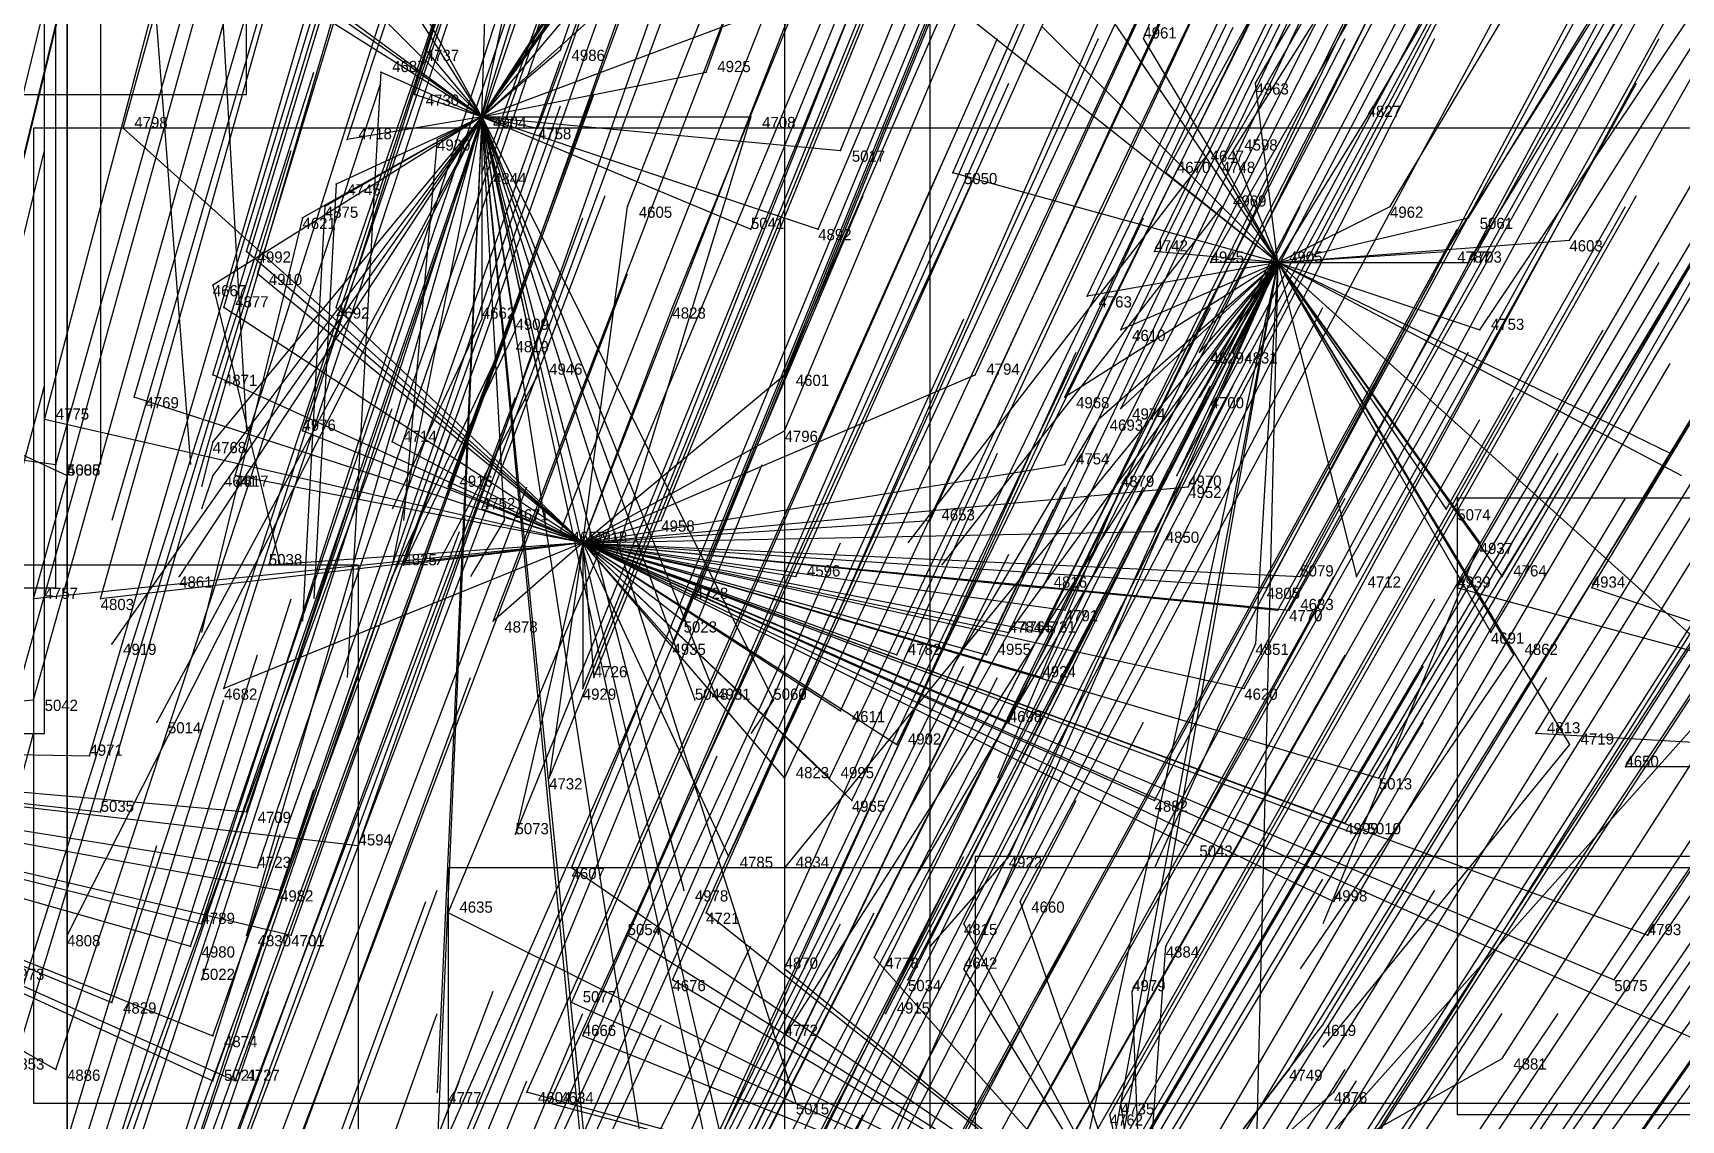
# Model space of a CAD drawing. Extents: x -0.5 to 0.59, y -0.5 to 0.59.
# Drawn here: x 0.109 to 0.256, y 0.3545 to 0.4515 of the extents above; entities that cross this region are included whole.
import ezdxf

# ---------------------------------------------------------------- set-up
doc = ezdxf.new("R2010")
doc.units = 0
for name, color, linetype in [('Clients', 3, 'CONTINUOUS'), ('Facilities', 3, 'CONTINUOUS'), ('Facilities_lines', 3, 'CONTINUOUS'), ('Min_max_boxes', 1, 'CONTINUOUS'), ('Normals', 1, 'CONTINUOUS'), ('Source_points', 5, 'CONTINUOUS'), ('Text', 3, 'CONTINUOUS')]:
    doc.layers.add(name, color=color, linetype=linetype)

msp = doc.modelspace()

# ---------------------------------------------------------------- linework, layer by layer
at = {"layer": 'Clients', "color": 5}
for p in [(0.144, 0.45, -1.18), (0.156, 0.45, -1.191), (0.208, 0.451, -1.242), (0.14, 0.448, -1.25), (0.169, 0.448, -1.197), (0.218, 0.447, -1.242), (0.143, 0.446, -1.171), (0.173, 0.444, -1.25), (0.228, 0.444, -1.248), (0.117, 0.443, -1.146), (0.154, 0.443, -1.171), (0.137, 0.442, -1.157), (0.145, 0.442, -1.25), (0.181, 0.441, -1.192), (0.214, 0.441, -1.25), (0.216, 0.441, -1.228), (0.215, 0.44, -1.223), (0.149, 0.439, -1.158), (0.191, 0.439, -1.196), (0.21, 0.439, -1.218), (0.136, 0.438, -1.25), (0.135, 0.436, -1.25), (0.162, 0.436, -1.163), (0.215, 0.436, -1.25), (0.23, 0.436, -1.231), (0.133, 0.435, -1.25), (0.173, 0.434, -1.169), (0.179, 0.434, -1.173), (0.237, 0.435, -1.238), (0.246, 0.433, -1.25), (0.128, 0.432, -1.126), (0.209, 0.432, -1.2), (0.214, 0.431, -1.204), (0.235, 0.432, -1.23), (0.237, 0.431, -1.23), (0.129, 0.43, -1.122), (0.125, 0.429, -1.25), (0.203, 0.428, -1.184), (0.126, 0.427, -1.114), (0.136, 0.427, -1.12), (0.166, 0.427, -1.145), (0.149, 0.426, -1.25), (0.152, 0.425, -1.25), (0.206, 0.425, -1.18), (0.238, 0.425, -1.219), (0.151, 0.424, -1.25), (0.213, 0.423, -1.183), (0.216, 0.423, -1.187), (0.125, 0.421, -1.097), (0.154, 0.421, -1.25), (0.176, 0.421, -1.14), (0.193, 0.421, -1.159), (0.118, 0.419, -1.088), (0.201, 0.419, -1.161), (0.213, 0.419, -1.175), (0.206, 0.418, -1.164), (0.11, 0.417, -1.08), (0.204, 0.417, -1.25), (0.125, 0.415, -1.25), (0.133, 0.416, -1.092), (0.141, 0.415, -1.097), (0.176, 0.416, -1.129), (0.255, 0.414, -1.216), (0.111, 0.413, -1.069), (0.112, 0.412, -1.25), (0.125, 0.412, -1.25), (0.127, 0.412, -1.077), (0.201, 0.413, -1.149), (0.211, 0.412, -1.158), (0.146, 0.411, -1.091), (0.206, 0.411, -1.25), (0.212, 0.411, -1.155), (0.149, 0.409, -1.089), (0.235, 0.409, -1.18), (0.151, 0.408, -1.25), (0.165, 0.408, -1.1), (0.189, 0.408, -1.125), (0.156, 0.407, -1.09), (0.209, 0.407, -1.143), (0.238, 0.406, -1.25), (0.122, 0.403, -1.25), (0.13, 0.404, -1.061), (0.142, 0.404, -1.07), (0.177, 0.403, -1.101), (0.222, 0.403, -1.151), (0.227, 0.403, -1.156), (0.24, 0.403, -1.173), (0.199, 0.402, -1.122), (0.219, 0.402, -1.144), (0.236, 0.402, -1.166), (0.248, 0.402, -1.181), (0.109, 0.401, -1.04), (0.115, 0.401, -1.042), (0.168, 0.401, -1.087), (0.201, 0.4, -1.118), (0.22, 0.4, -1.141), (0.221, 0.4, -1.143), (0.15, 0.399, -1.065), (0.167, 0.399, -1.08), (0.116, 0.397, -1.25), (0.166, 0.397, -1.075), (0.196, 0.398, -1.25), (0.196, 0.398, -1.109), (0.199, 0.398, -1.112), (0.218, 0.397, -1.25), (0.239, 0.398, -1.159), (0.186, 0.396, -1.094), (0.194, 0.396, -1.104), (0.241, 0.396, -1.25), (0.159, 0.394, -1.063), (0.199, 0.394, -1.103), (0.126, 0.393, -1.031), (0.158, 0.393, -1.058), (0.217, 0.393, -1.122), (0.109, 0.392, -1.017), (0.168, 0.392, -1.25), (0.17, 0.392, -1.25), (0.175, 0.392, -1.25), (0.12, 0.39, -1.25), (0.181, 0.391, -1.077), (0.196, 0.39, -1.091), (0.243, 0.389, -1.147), (0.114, 0.387, -1.009), (0.186, 0.388, -1.077), (0.246, 0.388, -1.25), (0.251, 0.386, -1.152), (0.155, 0.385, -1.036), (0.176, 0.385, -1.059), (0.18, 0.385, -1.063), (0.229, 0.385, -1.119), (0.182, 0.383, -1.059), (0.209, 0.383, -1.089), (0.115, 0.382, -0.997), (0.128, 0.382, -1.007), (0.226, 0.381, -1.106), (0.152, 0.38, -1.023), (0.227, 0.38, -1.107), (0.138, 0.379, -1.009), (0.171, 0.378, -1.036), (0.196, 0.378, -1.25), (0.212, 0.379, -1.085), (0.129, 0.377, -0.996), (0.157, 0.377, -1.02), (0.176, 0.377, -1.25), (0.131, 0.375, -0.992), (0.167, 0.375, -1.25), (0.197, 0.374, -1.057), (0.225, 0.374, -1.091), (0.124, 0.372, -0.981), (0.146, 0.373, -1.003), (0.169, 0.373, -1.022), (0.192, 0.372, -1.046), (0.112, 0.371, -1.25), (0.128, 0.371, -1.25), (0.132, 0.371, -0.983), (0.162, 0.371, -1.012), (0.253, 0.371, -1.123), (0.123, 0.37, -0.975), (0.184, 0.369, -1.03), (0.21, 0.37, -1.062), (0.176, 0.368, -1.02), (0.192, 0.368, -1.038), (0.124, 0.367, -1.25), (0.166, 0.367, -1.006), (0.187, 0.367, -1.25), (0.25, 0.367, -1.109), (0.116, 0.365, -0.957), (0.157, 0.365, -0.995), (0.207, 0.366, -1.051), (0.185, 0.364, -1.25), (0.125, 0.362, -0.957), (0.158, 0.362, -0.988), (0.176, 0.362, -1.25), (0.224, 0.363, -1.066), (0.111, 0.359, -0.939), (0.221, 0.359, -1.053), (0.24, 0.36, -1.082), (0.125, 0.358, -0.948), (0.127, 0.358, -0.951), (0.145, 0.357, -1.25), (0.153, 0.357, -0.971), (0.155, 0.356, -0.972), (0.177, 0.356, -1.25), (0.206, 0.356, -1.028), (0.225, 0.357, -1.054), (0.205, 0.355, -1.024)]:
    msp.add_point(p, dxfattribs=at)
at = {"layer": 'Facilities', "color": 3}
for p in [(0.149, 0.444, -1.25), (0.22, 0.431, -1.25), (0.158, 0.406, -1.09)]:
    msp.add_point(p, dxfattribs=at)
at = {"layer": 'Facilities_lines', "color": 3}
for p, q in [((0.149, 0.444, -1.25), (0.15, 0.476, -1.246)), ((0.149, 0.444, -1.25), (0.155, 0.472, -1.242)), ((0.149, 0.444, -1.25), (0.115, 0.469, -1.25)), ((0.149, 0.444, -1.25), (0.157, 0.47, -1.24)), ((0.149, 0.444, -1.25), (0.167, 0.469, -1.25)), ((0.149, 0.444, -1.25), (0.17, 0.469, -1.247)), ((0.149, 0.444, -1.25), (0.125, 0.468, -1.25)), ((0.149, 0.444, -1.25), (0.135, 0.466, -1.214)), ((0.149, 0.444, -1.25), (0.165, 0.466, -1.25)), ((0.149, 0.444, -1.25), (0.119, 0.465, -1.25)), ((0.149, 0.444, -1.25), (0.163, 0.465, -1.232)), ((0.149, 0.444, -1.25), (0.139, 0.462, -1.205)), ((0.149, 0.444, -1.25), (0.16, 0.461, -1.25)), ((0.149, 0.444, -1.25), (0.189, 0.459, -1.242)), ((0.149, 0.444, -1.25), (0.13, 0.456, -1.25)), ((0.149, 0.444, -1.25), (0.156, 0.454, -1.2)), ((0.149, 0.444, -1.25), (0.159, 0.453, -1.2)), ((0.149, 0.444, -1.25), (0.155, 0.453, -1.196)), ((0.22, 0.431, -1.25), (0.191, 0.454, -1.231)), ((0.22, 0.431, -1.25), (0.205, 0.453, -1.243)), ((0.22, 0.431, -1.25), (0.199, 0.452, -1.236)), ((0.149, 0.444, -1.25), (0.144, 0.45, -1.18)), ((0.149, 0.444, -1.25), (0.156, 0.45, -1.191)), ((0.22, 0.431, -1.25), (0.208, 0.451, -1.242)), ((0.149, 0.444, -1.25), (0.14, 0.448, -1.25)), ((0.149, 0.444, -1.25), (0.169, 0.448, -1.197)), ((0.22, 0.431, -1.25), (0.218, 0.447, -1.242)), ((0.149, 0.444, -1.25), (0.143, 0.446, -1.171)), ((0.149, 0.444, -1.25), (0.112, 0.371, -1.25)), ((0.149, 0.444, -1.25), (0.116, 0.397, -1.25)), ((0.149, 0.444, -1.25), (0.117, 0.351, -1.25)), ((0.149, 0.444, -1.25), (0.12, 0.39, -1.25)), ((0.149, 0.444, -1.25), (0.122, 0.403, -1.25)), ((0.149, 0.444, -1.25), (0.124, 0.367, -1.25)), ((0.149, 0.444, -1.25), (0.125, 0.412, -1.25)), ((0.149, 0.444, -1.25), (0.125, 0.429, -1.25)), ((0.149, 0.444, -1.25), (0.125, 0.415, -1.25)), ((0.149, 0.444, -1.25), (0.128, 0.371, -1.25)), ((0.149, 0.444, -1.25), (0.133, 0.435, -1.25)), ((0.149, 0.444, -1.25), (0.135, 0.436, -1.25)), ((0.149, 0.444, -1.25), (0.136, 0.438, -1.25)), ((0.149, 0.444, -1.25), (0.137, 0.442, -1.157)), ((0.149, 0.444, -1.25), (0.145, 0.357, -1.25)), ((0.149, 0.444, -1.25), (0.145, 0.352, -1.25)), ((0.149, 0.444, -1.25), (0.145, 0.442, -1.25)), ((0.149, 0.444, -1.25), (0.149, 0.426, -1.25)), ((0.149, 0.444, -1.25), (0.151, 0.408, -1.25)), ((0.149, 0.444, -1.25), (0.159, 0.344, -1.25)), ((0.149, 0.444, -1.25), (0.171, 0.35, -1.25)), ((0.149, 0.444, -1.25), (0.154, 0.443, -1.171)), ((0.149, 0.444, -1.25), (0.173, 0.444, -1.25)), ((0.149, 0.444, -1.25), (0.149, 0.439, -1.158)), ((0.149, 0.444, -1.25), (0.179, 0.434, -1.173)), ((0.149, 0.444, -1.25), (0.151, 0.424, -1.25)), ((0.149, 0.444, -1.25), (0.152, 0.425, -1.25)), ((0.149, 0.444, -1.25), (0.165, 0.341, -1.25)), ((0.149, 0.444, -1.25), (0.17, 0.392, -1.25)), ((0.149, 0.444, -1.25), (0.154, 0.421, -1.25)), ((0.149, 0.444, -1.25), (0.159, 0.34, -1.25)), ((0.149, 0.444, -1.25), (0.167, 0.375, -1.25)), ((0.149, 0.444, -1.25), (0.177, 0.356, -1.25)), ((0.149, 0.444, -1.25), (0.181, 0.441, -1.192)), ((0.149, 0.444, -1.25), (0.173, 0.434, -1.169)), ((0.149, 0.444, -1.25), (0.173, 0.334, -1.25)), ((0.149, 0.444, -1.25), (0.168, 0.392, -1.25)), ((0.149, 0.444, -1.25), (0.175, 0.392, -1.25)), ((0.22, 0.431, -1.25), (0.228, 0.444, -1.248)), ((0.158, 0.406, -1.09), (0.117, 0.443, -1.146)), ((0.22, 0.431, -1.25), (0.214, 0.441, -1.25)), ((0.22, 0.431, -1.25), (0.216, 0.441, -1.228)), ((0.22, 0.431, -1.25), (0.215, 0.44, -1.223)), ((0.22, 0.431, -1.25), (0.191, 0.439, -1.196)), ((0.22, 0.431, -1.25), (0.21, 0.439, -1.218)), ((0.158, 0.406, -1.09), (0.162, 0.436, -1.163)), ((0.22, 0.431, -1.25), (0.215, 0.436, -1.25)), ((0.22, 0.431, -1.25), (0.23, 0.436, -1.231)), ((0.22, 0.431, -1.25), (0.237, 0.435, -1.238)), ((0.22, 0.431, -1.25), (0.246, 0.433, -1.25)), ((0.069, 0.432, -1.25), (0.112, 0.412, -1.25)), ((0.158, 0.406, -1.09), (0.128, 0.432, -1.126)), ((0.22, 0.431, -1.25), (0.176, 0.362, -1.25)), ((0.22, 0.431, -1.25), (0.176, 0.377, -1.25)), ((0.22, 0.431, -1.25), (0.184, 0.349, -1.25)), ((0.22, 0.431, -1.25), (0.185, 0.364, -1.25)), ((0.22, 0.431, -1.25), (0.187, 0.367, -1.25)), ((0.22, 0.431, -1.25), (0.195, 0.316, -1.25)), ((0.22, 0.431, -1.25), (0.196, 0.398, -1.25)), ((0.22, 0.431, -1.25), (0.196, 0.378, -1.25)), ((0.22, 0.431, -1.25), (0.2, 0.324, -1.25)), ((0.22, 0.431, -1.25), (0.201, 0.419, -1.161)), ((0.22, 0.431, -1.25), (0.203, 0.428, -1.184)), ((0.22, 0.431, -1.25), (0.204, 0.417, -1.25)), ((0.22, 0.431, -1.25), (0.206, 0.425, -1.18)), ((0.22, 0.431, -1.25), (0.206, 0.352, -1.25)), ((0.22, 0.431, -1.25), (0.206, 0.411, -1.25)), ((0.22, 0.431, -1.25), (0.206, 0.418, -1.164)), ((0.22, 0.431, -1.25), (0.209, 0.432, -1.2)), ((0.22, 0.431, -1.25), (0.211, 0.412, -1.158)), ((0.22, 0.431, -1.25), (0.213, 0.423, -1.183)), ((0.22, 0.431, -1.25), (0.213, 0.419, -1.175)), ((0.22, 0.431, -1.25), (0.214, 0.431, -1.204)), ((0.22, 0.431, -1.25), (0.216, 0.423, -1.187)), ((0.22, 0.431, -1.25), (0.217, 0.308, -1.25)), ((0.22, 0.431, -1.25), (0.218, 0.397, -1.25)), ((0.22, 0.431, -1.25), (0.235, 0.432, -1.23)), ((0.22, 0.431, -1.25), (0.237, 0.431, -1.23)), ((0.22, 0.431, -1.25), (0.239, 0.398, -1.159)), ((0.22, 0.431, -1.25), (0.227, 0.403, -1.156)), ((0.22, 0.431, -1.25), (0.246, 0.388, -1.25)), ((0.22, 0.431, -1.25), (0.255, 0.414, -1.216)), ((0.22, 0.431, -1.25), (0.238, 0.425, -1.219)), ((0.22, 0.431, -1.25), (0.24, 0.403, -1.173)), ((0.22, 0.431, -1.25), (0.241, 0.396, -1.25)), ((0.22, 0.431, -1.25), (0.261, 0.394, -1.25)), ((0.22, 0.431, -1.25), (0.256, 0.412, -1.25)), ((0.22, 0.431, -1.25), (0.238, 0.406, -1.25)), ((0.22, 0.431, -1.25), (0.235, 0.409, -1.18)), ((0.158, 0.406, -1.09), (0.129, 0.43, -1.122)), ((0.001, 0.428, -1.071), (0.111, 0.413, -1.069)), ((0.158, 0.406, -1.09), (0.126, 0.427, -1.114)), ((0.158, 0.406, -1.09), (0.136, 0.427, -1.12)), ((0.158, 0.406, -1.09), (0.166, 0.427, -1.145)), ((0.158, 0.406, -1.09), (0.125, 0.421, -1.097)), ((0.158, 0.406, -1.09), (0.176, 0.421, -1.14)), ((0.158, 0.406, -1.09), (0.193, 0.421, -1.159)), ((0.158, 0.406, -1.09), (0.118, 0.419, -1.088)), ((0.158, 0.406, -1.09), (0.11, 0.417, -1.08)), ((0.158, 0.406, -1.09), (0.133, 0.416, -1.092)), ((0.158, 0.406, -1.09), (0.141, 0.415, -1.097)), ((0.158, 0.406, -1.09), (0.176, 0.416, -1.129)), ((0.158, 0.406, -1.09), (0.127, 0.412, -1.077)), ((0.158, 0.406, -1.09), (0.201, 0.413, -1.149)), ((0.158, 0.406, -1.09), (0.146, 0.411, -1.091)), ((0.158, 0.406, -1.09), (0.212, 0.411, -1.155)), ((0.158, 0.406, -1.09), (0.149, 0.409, -1.089)), ((0.158, 0.406, -1.09), (0.189, 0.408, -1.125)), ((0.158, 0.406, -1.09), (0.165, 0.408, -1.1)), ((0.158, 0.406, -1.09), (0.109, 0.401, -1.04)), ((0.158, 0.406, -1.09), (0.115, 0.401, -1.042)), ((0.158, 0.406, -1.09), (0.126, 0.393, -1.031)), ((0.158, 0.406, -1.09), (0.13, 0.404, -1.061)), ((0.158, 0.406, -1.09), (0.142, 0.404, -1.07)), ((0.158, 0.406, -1.09), (0.15, 0.399, -1.065)), ((0.158, 0.406, -1.09), (0.152, 0.38, -1.023)), ((0.158, 0.406, -1.09), (0.155, 0.385, -1.036)), ((0.158, 0.406, -1.09), (0.156, 0.407, -1.09)), ((0.158, 0.406, -1.09), (0.209, 0.407, -1.143)), ((0.158, 0.406, -1.09), (0.177, 0.403, -1.101)), ((0.158, 0.406, -1.09), (0.181, 0.391, -1.077)), ((0.158, 0.406, -1.09), (0.217, 0.393, -1.122)), ((0.158, 0.406, -1.09), (0.196, 0.39, -1.091)), ((0.158, 0.406, -1.09), (0.159, 0.394, -1.063)), ((0.158, 0.406, -1.09), (0.168, 0.401, -1.087)), ((0.158, 0.406, -1.09), (0.199, 0.398, -1.112)), ((0.158, 0.406, -1.09), (0.186, 0.396, -1.094)), ((0.158, 0.406, -1.09), (0.196, 0.398, -1.109)), ((0.158, 0.406, -1.09), (0.171, 0.378, -1.036)), ((0.158, 0.406, -1.09), (0.201, 0.4, -1.118)), ((0.158, 0.406, -1.09), (0.176, 0.385, -1.059)), ((0.158, 0.406, -1.09), (0.209, 0.383, -1.089)), ((0.158, 0.406, -1.09), (0.199, 0.402, -1.122)), ((0.158, 0.406, -1.09), (0.221, 0.4, -1.143)), ((0.158, 0.406, -1.09), (0.22, 0.4, -1.141)), ((0.158, 0.406, -1.09), (0.219, 0.402, -1.144)), ((0.158, 0.406, -1.09), (0.27, 0.356, -1.117)), ((0.158, 0.406, -1.09), (0.253, 0.371, -1.123)), ((0.158, 0.406, -1.09), (0.186, 0.388, -1.077)), ((0.158, 0.406, -1.09), (0.199, 0.394, -1.103)), ((0.158, 0.406, -1.09), (0.158, 0.393, -1.058)), ((0.158, 0.406, -1.09), (0.166, 0.397, -1.075)), ((0.158, 0.406, -1.09), (0.194, 0.396, -1.104)), ((0.158, 0.406, -1.09), (0.182, 0.383, -1.059)), ((0.158, 0.406, -1.09), (0.18, 0.385, -1.063)), ((0.158, 0.406, -1.09), (0.225, 0.374, -1.091)), ((0.158, 0.406, -1.09), (0.226, 0.381, -1.106)), ((0.158, 0.406, -1.09), (0.227, 0.38, -1.107)), ((0.158, 0.406, -1.09), (0.229, 0.385, -1.119)), ((0.158, 0.406, -1.09), (0.167, 0.399, -1.08)), ((0.158, 0.406, -1.09), (0.212, 0.379, -1.085)), ((0.158, 0.406, -1.09), (0.25, 0.367, -1.109)), ((0.158, 0.406, -1.09), (0.222, 0.403, -1.151)), ((0.295, 0.386, -1.216), (0.236, 0.402, -1.166)), ((0.295, 0.386, -1.216), (0.248, 0.402, -1.181)), ((0.06, 0.388, -0.981), (0.109, 0.392, -1.017)), ((0.295, 0.386, -1.216), (0.243, 0.389, -1.147)), ((0.06, 0.388, -0.981), (0.138, 0.379, -1.009)), ((0.06, 0.388, -0.981), (0.128, 0.382, -1.007)), ((0.06, 0.388, -0.981), (0.132, 0.371, -0.983)), ((0.06, 0.388, -0.981), (0.129, 0.377, -0.996)), ((0.06, 0.388, -0.981), (0.127, 0.358, -0.951)), ((0.06, 0.388, -0.981), (0.124, 0.372, -0.981)), ((0.06, 0.388, -0.981), (0.116, 0.365, -0.957)), ((0.06, 0.388, -0.981), (0.125, 0.362, -0.957)), ((0.06, 0.388, -0.981), (0.111, 0.359, -0.939)), ((0.06, 0.388, -0.981), (0.114, 0.387, -1.009)), ((0.06, 0.388, -0.981), (0.123, 0.37, -0.975)), ((0.06, 0.388, -0.981), (0.131, 0.375, -0.992)), ((0.06, 0.388, -0.981), (0.125, 0.358, -0.948)), ((0.06, 0.388, -0.981), (0.115, 0.382, -0.997)), ((0.295, 0.386, -1.216), (0.251, 0.386, -1.152)), ((0.208, 0.342, -1.001), (0.157, 0.377, -1.02)), ((0.208, 0.342, -1.001), (0.197, 0.374, -1.057)), ((0.208, 0.342, -1.001), (0.146, 0.373, -1.003)), ((0.208, 0.342, -1.001), (0.169, 0.373, -1.022)), ((0.208, 0.342, -1.001), (0.192, 0.372, -1.046)), ((0.208, 0.342, -1.001), (0.162, 0.371, -1.012)), ((0.208, 0.342, -1.001), (0.184, 0.369, -1.03)), ((0.208, 0.342, -1.001), (0.21, 0.37, -1.062)), ((0.208, 0.342, -1.001), (0.176, 0.368, -1.02)), ((0.208, 0.342, -1.001), (0.192, 0.368, -1.038)), ((0.208, 0.342, -1.001), (0.166, 0.367, -1.006)), ((0.208, 0.342, -1.001), (0.157, 0.365, -0.995)), ((0.208, 0.342, -1.001), (0.207, 0.366, -1.051)), ((0.208, 0.342, -1.001), (0.158, 0.362, -0.988)), ((0.208, 0.342, -1.001), (0.224, 0.363, -1.066)), ((0.208, 0.342, -1.001), (0.24, 0.36, -1.082)), ((0.208, 0.342, -1.001), (0.221, 0.359, -1.053)), ((0.208, 0.342, -1.001), (0.153, 0.357, -0.971)), ((0.208, 0.342, -1.001), (0.155, 0.356, -0.972)), ((0.208, 0.342, -1.001), (0.206, 0.356, -1.028)), ((0.208, 0.342, -1.001), (0.225, 0.357, -1.054)), ((0.208, 0.342, -1.001), (0.205, 0.355, -1.024))]:
    msp.add_line(p, q, dxfattribs=at)
at = {"layer": 'Min_max_boxes', "color": 1}
for p, q in [((0.11, 0.389, -1.25), (0.11, 0.498, -1.25)), ((0.11, 0.389, -1.154), (0.11, 0.498, -1.154)), ((0.128, 0.446, -1.241), (0.128, 0.489, -1.241)), ((0.128, 0.446, -1.139), (0.128, 0.489, -1.139)), ((0.112, 0.476, -1.25), (0.112, 0.334, -1.25)), ((0.112, 0.476, -1.157), (0.112, 0.334, -1.157)), ((0.189, 0.334, -1.25), (0.189, 0.476, -1.25)), ((0.189, 0.334, -1.157), (0.189, 0.476, -1.157)), ((0.112, 0.347, -1.25), (0.112, 0.455, -1.25)), ((0.112, 0.347, -1.25), (0.112, 0.455, -1.25)), ((0.111, 0.402, -1.134), (0.111, 0.454, -1.134)), ((0.111, 0.402, -1.011), (0.111, 0.454, -1.011)), ((0.176, 0.454, -1.25), (0.176, 0.308, -1.25)), ((0.176, 0.454, -1.156), (0.176, 0.308, -1.156)), ((0.014, 0.446, -1.241), (0.128, 0.446, -1.241)), ((0.014, 0.446, -1.139), (0.128, 0.446, -1.139)), ((0.128, 0.446, -1.241), (0.128, 0.446, -1.139)), ((0.27, 0.443, -1.163), (0.109, 0.443, -1.163)), ((0.109, 0.443, -1.163), (0.109, 0.356, -1.163)), ((0.27, 0.443, -1.023), (0.109, 0.443, -1.023)), ((0.109, 0.443, -1.023), (0.109, 0.356, -1.023)), ((0.109, 0.443, -1.163), (0.109, 0.443, -1.023)), ((0.321, 0.41, -1.25), (0.236, 0.41, -1.25)), ((0.236, 0.41, -1.25), (0.236, 0.355, -1.25)), ((0.321, 0.41, -1.12), (0.236, 0.41, -1.12)), ((0.236, 0.41, -1.12), (0.236, 0.355, -1.12)), ((0.236, 0.41, -1.25), (0.236, 0.41, -1.12)), ((0.138, 0.404, -1.017), (-0.063, 0.404, -1.017)), ((0.138, 0.404, -0.896), (-0.063, 0.404, -0.896)), ((0.138, 0.349, -1.017), (0.138, 0.404, -1.017)), ((0.138, 0.349, -0.896), (0.138, 0.404, -0.896)), ((0.138, 0.404, -1.017), (0.138, 0.404, -0.896)), ((-0.086, 0.402, -1.134), (0.111, 0.402, -1.134)), ((-0.086, 0.402, -1.011), (0.111, 0.402, -1.011)), ((0.111, 0.402, -1.134), (0.111, 0.402, -1.011)), ((-0.03, 0.389, -1.25), (0.11, 0.389, -1.25)), ((-0.03, 0.389, -1.154), (0.11, 0.389, -1.154)), ((0.11, 0.389, -1.25), (0.11, 0.389, -1.154)), ((0.334, 0.378, -1.25), (0.193, 0.378, -1.25)), ((0.193, 0.378, -1.25), (0.193, 0.28, -1.25)), ((0.334, 0.378, -1.233), (0.193, 0.378, -1.233)), ((0.193, 0.378, -1.233), (0.193, 0.28, -1.233)), ((0.193, 0.378, -1.25), (0.193, 0.378, -1.233)), ((0.276, 0.377, -1.091), (0.146, 0.377, -1.091)), ((0.146, 0.377, -1.091), (0.146, 0.297, -1.091)), ((0.276, 0.377, -0.928), (0.146, 0.377, -0.928)), ((0.146, 0.377, -0.928), (0.146, 0.297, -0.928)), ((0.146, 0.377, -1.091), (0.146, 0.377, -0.928)), ((0.109, 0.356, -1.163), (0.27, 0.356, -1.163)), ((0.109, 0.356, -1.023), (0.27, 0.356, -1.023)), ((0.109, 0.356, -1.163), (0.109, 0.356, -1.023)), ((0.236, 0.355, -1.25), (0.321, 0.355, -1.25)), ((0.236, 0.355, -1.12), (0.321, 0.355, -1.12)), ((0.236, 0.355, -1.25), (0.236, 0.355, -1.12))]:
    msp.add_line(p, q, dxfattribs=at)
at = {"layer": 'Normals', "color": 1}
for p, q in [((0.144, 0.45, -1.18), (0.173, 0.541, -1.154)), ((0.208, 0.451, -1.242), (0.247, 0.542, -1.255)), ((0.156, 0.45, -1.191), (0.188, 0.54, -1.162)), ((0.169, 0.448, -1.197), (0.201, 0.538, -1.167)), ((0.143, 0.446, -1.171), (0.173, 0.534, -1.133)), ((0.117, 0.443, -1.146), (0.142, 0.533, -1.109)), ((0.218, 0.447, -1.242), (0.268, 0.533, -1.244)), ((0.137, 0.442, -1.157), (0.166, 0.53, -1.12)), ((0.154, 0.443, -1.171), (0.186, 0.53, -1.134)), ((0.228, 0.444, -1.248), (0.278, 0.53, -1.25)), ((0.181, 0.441, -1.192), (0.216, 0.527, -1.156)), ((0.149, 0.439, -1.158), (0.181, 0.526, -1.121)), ((0.191, 0.439, -1.196), (0.229, 0.526, -1.166)), ((0.21, 0.439, -1.218), (0.257, 0.525, -1.196)), ((0.215, 0.44, -1.223), (0.264, 0.525, -1.206)), ((0.216, 0.441, -1.228), (0.269, 0.525, -1.215)), ((0.162, 0.436, -1.163), (0.196, 0.523, -1.126)), ((0.128, 0.432, -1.126), (0.155, 0.521, -1.089)), ((0.23, 0.436, -1.231), (0.281, 0.521, -1.225)), ((0.129, 0.43, -1.122), (0.156, 0.519, -1.086)), ((0.173, 0.434, -1.169), (0.208, 0.52, -1.131)), ((0.179, 0.434, -1.173), (0.215, 0.519, -1.136)), ((0.237, 0.435, -1.238), (0.289, 0.52, -1.234)), ((0.209, 0.432, -1.2), (0.251, 0.518, -1.17)), ((0.126, 0.427, -1.114), (0.153, 0.516, -1.077)), ((0.235, 0.432, -1.23), (0.288, 0.516, -1.22)), ((0.237, 0.431, -1.23), (0.289, 0.516, -1.22)), ((0.246, 0.433, -1.25), (0.299, 0.517, -1.256)), ((0.136, 0.427, -1.12), (0.166, 0.515, -1.083)), ((0.214, 0.431, -1.204), (0.262, 0.515, -1.178)), ((0.166, 0.427, -1.145), (0.201, 0.513, -1.108)), ((0.203, 0.428, -1.184), (0.243, 0.512, -1.147)), ((0.125, 0.421, -1.097), (0.152, 0.51, -1.061)), ((0.11, 0.417, -1.08), (0.134, 0.508, -1.043)), ((0.118, 0.419, -1.088), (0.144, 0.508, -1.051)), ((0.206, 0.425, -1.18), (0.247, 0.508, -1.143)), ((0.176, 0.421, -1.14), (0.213, 0.506, -1.103)), ((0.193, 0.421, -1.159), (0.232, 0.506, -1.123)), ((0.238, 0.425, -1.219), (0.293, 0.507, -1.204)), ((0.213, 0.423, -1.183), (0.256, 0.505, -1.146)), ((0.216, 0.423, -1.187), (0.259, 0.505, -1.15)), ((0.133, 0.416, -1.092), (0.163, 0.504, -1.055)), ((0.141, 0.415, -1.097), (0.172, 0.503, -1.06)), ((0.111, 0.413, -1.069), (0.136, 0.502, -1.031)), ((0.176, 0.416, -1.129), (0.212, 0.502, -1.092)), ((0.201, 0.419, -1.161), (0.242, 0.502, -1.125)), ((0.127, 0.412, -1.077), (0.155, 0.5, -1.039)), ((0.206, 0.418, -1.164), (0.248, 0.501, -1.128)), ((0.213, 0.419, -1.175), (0.256, 0.501, -1.138)), ((0.1, 0.407, -1.048), (0.122, 0.497, -1.011)), ((0.146, 0.411, -1.091), (0.178, 0.498, -1.054)), ((0.201, 0.413, -1.149), (0.242, 0.497, -1.112)), ((0.255, 0.414, -1.216), (0.307, 0.498, -1.201)), ((0.149, 0.409, -1.089), (0.181, 0.496, -1.052)), ((0.165, 0.408, -1.1), (0.2, 0.494, -1.063)), ((0.211, 0.412, -1.158), (0.255, 0.494, -1.121)), ((0.156, 0.407, -1.09), (0.19, 0.493, -1.053)), ((0.158, 0.406, -1.09), (0.192, 0.493, -1.053)), ((0.189, 0.408, -1.125), (0.228, 0.493, -1.088)), ((0.212, 0.411, -1.155), (0.255, 0.493, -1.119)), ((0.109, 0.401, -1.04), (0.134, 0.491, -1.002)), ((0.13, 0.404, -1.061), (0.159, 0.492, -1.024)), ((0.142, 0.404, -1.07), (0.173, 0.491, -1.033)), ((0.115, 0.401, -1.042), (0.14, 0.49, -1.005)), ((0.235, 0.409, -1.18), (0.281, 0.49, -1.143)), ((0.209, 0.407, -1.143), (0.253, 0.489, -1.107)), ((0.168, 0.401, -1.087), (0.203, 0.487, -1.05)), ((0.177, 0.403, -1.101), (0.215, 0.488, -1.064)), ((0.097, 0.395, -1.017), (0.119, 0.485, -0.979)), ((0.15, 0.399, -1.065), (0.183, 0.485, -1.028)), ((0.167, 0.399, -1.08), (0.202, 0.485, -1.043)), ((0.199, 0.402, -1.122), (0.241, 0.485, -1.085)), ((0.222, 0.403, -1.151), (0.266, 0.485, -1.114)), ((0.227, 0.403, -1.156), (0.272, 0.484, -1.119)), ((0.166, 0.397, -1.075), (0.201, 0.483, -1.038)), ((0.219, 0.402, -1.144), (0.263, 0.483, -1.107)), ((0.236, 0.402, -1.166), (0.283, 0.483, -1.129)), ((0.24, 0.403, -1.173), (0.288, 0.483, -1.136)), ((0.109, 0.392, -1.017), (0.134, 0.481, -0.979)), ((0.126, 0.393, -1.031), (0.154, 0.481, -0.994)), ((0.196, 0.398, -1.109), (0.236, 0.482, -1.072)), ((0.199, 0.398, -1.112), (0.24, 0.481, -1.075)), ((0.201, 0.4, -1.118), (0.243, 0.482, -1.081)), ((0.22, 0.4, -1.141), (0.265, 0.481, -1.104)), ((0.221, 0.4, -1.143), (0.267, 0.481, -1.106)), ((0.248, 0.402, -1.181), (0.296, 0.482, -1.144)), ((0.159, 0.394, -1.063), (0.194, 0.48, -1.026)), ((0.186, 0.396, -1.094), (0.225, 0.48, -1.057)), ((0.194, 0.396, -1.104), (0.234, 0.48, -1.066)), ((0.158, 0.393, -1.058), (0.192, 0.479, -1.02)), ((0.199, 0.394, -1.103), (0.24, 0.477, -1.065)), ((0.239, 0.398, -1.159), (0.286, 0.477, -1.122)), ((0.114, 0.387, -1.009), (0.14, 0.476, -0.972)), ((0.181, 0.391, -1.077), (0.22, 0.475, -1.039)), ((0.217, 0.393, -1.122), (0.262, 0.474, -1.084)), ((0.186, 0.388, -1.077), (0.227, 0.472, -1.04)), ((0.196, 0.39, -1.091), (0.236, 0.473, -1.054)), ((0.115, 0.382, -0.997), (0.141, 0.471, -0.96)), ((0.155, 0.385, -1.036), (0.19, 0.471, -0.999)), ((0.115, 0.469, -1.25), (0.115, 0.413, -1.167)), ((0.128, 0.382, -1.007), (0.158, 0.47, -0.97)), ((0.176, 0.385, -1.059), (0.215, 0.469, -1.022)), ((0.18, 0.385, -1.063), (0.22, 0.469, -1.026)), ((0.125, 0.468, -1.25), (0.128, 0.416, -1.165)), ((0.243, 0.389, -1.147), (0.292, 0.468, -1.11)), ((0.138, 0.379, -1.009), (0.169, 0.467, -0.972)), ((0.152, 0.38, -1.023), (0.187, 0.466, -0.986)), ((0.182, 0.383, -1.059), (0.222, 0.466, -1.022)), ((0.119, 0.465, -1.25), (0.123, 0.413, -1.165)), ((0.129, 0.377, -0.996), (0.159, 0.465, -0.959)), ((0.251, 0.386, -1.152), (0.301, 0.465, -1.115)), ((0.209, 0.383, -1.089), (0.252, 0.464, -1.052)), ((0.229, 0.385, -1.119), (0.277, 0.464, -1.082)), ((0.09, 0.372, -0.957), (0.112, 0.462, -0.919)), ((0.131, 0.375, -0.992), (0.161, 0.462, -0.955)), ((0.157, 0.377, -1.02), (0.192, 0.462, -0.983)), ((0.171, 0.378, -1.036), (0.21, 0.462, -0.999)), ((0.124, 0.372, -0.981), (0.153, 0.461, -0.944)), ((0.146, 0.373, -1.003), (0.182, 0.459, -0.966)), ((0.212, 0.379, -1.085), (0.256, 0.46, -1.048)), ((0.226, 0.381, -1.106), (0.273, 0.46, -1.069)), ((0.227, 0.38, -1.107), (0.274, 0.46, -1.07)), ((0.123, 0.37, -0.975), (0.153, 0.458, -0.937)), ((0.132, 0.371, -0.983), (0.163, 0.458, -0.946)), ((0.13, 0.456, -1.25), (0.116, 0.408, -1.163)), ((0.162, 0.371, -1.012), (0.199, 0.456, -0.975)), ((0.169, 0.373, -1.022), (0.206, 0.457, -0.985)), ((0.197, 0.374, -1.057), (0.241, 0.456, -1.02)), ((0.116, 0.365, -0.957), (0.145, 0.453, -0.919)), ((0.192, 0.372, -1.046), (0.235, 0.454, -1.009)), ((0.225, 0.374, -1.091), (0.271, 0.454, -1.054)), ((0.176, 0.368, -1.02), (0.216, 0.452, -0.983)), ((0.157, 0.365, -0.995), (0.195, 0.451, -0.958)), ((0.166, 0.367, -1.006), (0.204, 0.451, -0.969)), ((0.184, 0.369, -1.03), (0.226, 0.451, -0.993)), ((0.192, 0.368, -1.038), (0.234, 0.451, -1.001)), ((0.21, 0.37, -1.062), (0.254, 0.451, -1.025)), ((0.125, 0.362, -0.957), (0.156, 0.449, -0.92)), ((0.106, 0.36, -0.939), (0.134, 0.448, -0.901)), ((0.111, 0.359, -0.939), (0.14, 0.447, -0.901)), ((0.14, 0.448, -1.25), (0.137, 0.394, -1.166)), ((0.158, 0.362, -0.988), (0.196, 0.447, -0.951)), ((0.207, 0.366, -1.051), (0.252, 0.447, -1.014)), ((0.253, 0.371, -1.123), (0.304, 0.448, -1.085)), ((0.127, 0.358, -0.951), (0.159, 0.446, -0.913)), ((0.125, 0.358, -0.948), (0.156, 0.445, -0.911)), ((0.149, 0.444, -1.25), (0.141, 0.404, -1.158)), ((0.173, 0.444, -1.25), (0.161, 0.405, -1.159)), ((0.25, 0.367, -1.109), (0.302, 0.444, -1.073)), ((0.088, 0.351, -0.904), (0.11, 0.441, -0.867)), ((0.105, 0.352, -0.919), (0.132, 0.441, -0.882)), ((0.145, 0.442, -1.25), (0.142, 0.408, -1.156)), ((0.153, 0.357, -0.971), (0.191, 0.442, -0.934)), ((0.155, 0.356, -0.972), (0.194, 0.441, -0.934)), ((0.214, 0.441, -1.25), (0.187, 0.406, -1.16)), ((0.224, 0.363, -1.066), (0.272, 0.442, -1.028)), ((0.127, 0.35, -0.932), (0.16, 0.437, -0.894)), ((0.136, 0.438, -1.25), (0.134, 0.401, -1.157)), ((0.147, 0.352, -0.953), (0.183, 0.437, -0.916)), ((0.206, 0.356, -1.028), (0.252, 0.437, -0.991)), ((0.221, 0.359, -1.053), (0.27, 0.438, -1.016)), ((0.24, 0.36, -1.082), (0.29, 0.438, -1.045)), ((0.135, 0.436, -1.25), (0.133, 0.399, -1.157)), ((0.181, 0.353, -0.991), (0.222, 0.436, -0.954)), ((0.215, 0.436, -1.25), (0.19, 0.404, -1.159)), ((0.205, 0.355, -1.024), (0.251, 0.436, -0.987)), ((0.225, 0.357, -1.054), (0.274, 0.436, -1.017)), ((0.133, 0.435, -1.25), (0.124, 0.398, -1.157)), ((0.126, 0.348, -0.926), (0.158, 0.435, -0.888)), ((0.169, 0.351, -0.973), (0.208, 0.435, -0.936)), ((0.191, 0.352, -1.002), (0.236, 0.434, -0.965)), ((0.22, 0.431, -1.25), (0.187, 0.375, -1.175)), ((0.207, 0.351, -1.019), (0.254, 0.431, -0.982)), ((0.225, 0.353, -1.047), (0.274, 0.432, -1.01)), ((0.129, 0.343, -0.916), (0.162, 0.43, -0.879)), ((0.189, 0.348, -0.991), (0.234, 0.43, -0.954)), ((0.125, 0.429, -1.25), (0.131, 0.404, -1.153)), ((0.247, 0.352, -1.075), (0.299, 0.429, -1.038)), ((0.12, 0.34, -0.902), (0.152, 0.427, -0.865)), ((0.173, 0.344, -0.962), (0.214, 0.427, -0.925)), ((0.181, 0.345, -0.973), (0.224, 0.427, -0.936)), ((0.149, 0.426, -1.25), (0.141, 0.409, -1.152)), ((0.152, 0.425, -1.25), (0.142, 0.404, -1.153)), ((0.154, 0.342, -0.936), (0.192, 0.426, -0.899)), ((0.203, 0.345, -1), (0.249, 0.425, -0.963)), ((0.151, 0.424, -1.25), (0.141, 0.403, -1.153)), ((0.164, 0.339, -0.94), (0.202, 0.423, -0.903)), ((0.191, 0.342, -0.98), (0.237, 0.423, -0.943)), ((0.208, 0.342, -1.001), (0.255, 0.422, -0.963)), ((0.241, 0.346, -1.054), (0.294, 0.422, -1.017)), ((0.248, 0.347, -1.067), (0.301, 0.423, -1.03)), ((0.154, 0.421, -1.25), (0.145, 0.404, -1.152)), ((0.086, 0.331, -0.854), (0.11, 0.42, -0.816)), ((0.119, 0.332, -0.883), (0.152, 0.419, -0.846)), ((0.172, 0.337, -0.947), (0.214, 0.42, -0.91)), ((0.174, 0.337, -0.948), (0.216, 0.42, -0.911)), ((0.195, 0.338, -0.976), (0.241, 0.419, -0.939)), ((0.224, 0.342, -1.022), (0.275, 0.42, -0.985)), ((0.224, 0.343, -1.024), (0.275, 0.42, -0.987)), ((0.232, 0.342, -1.033), (0.283, 0.419, -0.996)), ((0.109, 0.331, -0.871), (0.141, 0.418, -0.834)), ((0.115, 0.331, -0.876), (0.147, 0.418, -0.839)), ((0.204, 0.417, -1.25), (0.191, 0.395, -1.153)), ((0.192, 0.336, -0.968), (0.238, 0.417, -0.931)), ((0.125, 0.415, -1.25), (0.124, 0.411, -1.15)), ((0.157, 0.33, -0.913), (0.195, 0.414, -0.876)), ((0.198, 0.334, -0.971), (0.245, 0.414, -0.934)), ((0.088, 0.323, -0.837), (0.113, 0.412, -0.8)), ((0.109, 0.324, -0.855), (0.138, 0.412, -0.817)), ((0.112, 0.412, -1.25), (0.112, 0.412, -1.15)), ((0.125, 0.412, -1.25), (0.124, 0.409, -1.15)), ((0.139, 0.328, -0.889), (0.174, 0.413, -0.852)), ((0.12, 0.324, -0.864), (0.153, 0.411, -0.827)), ((0.161, 0.328, -0.913), (0.201, 0.411, -0.876)), ((0.167, 0.328, -0.92), (0.208, 0.411, -0.883)), ((0.206, 0.411, -1.25), (0.195, 0.385, -1.154)), ((0.216, 0.333, -0.991), (0.265, 0.411, -0.954)), ((0.16, 0.326, -0.907), (0.2, 0.409, -0.87)), ((0.182, 0.329, -0.939), (0.226, 0.41, -0.902)), ((0.203, 0.33, -0.969), (0.251, 0.41, -0.932)), ((0.151, 0.408, -1.25), (0.148, 0.403, -1.15)), ((0.214, 0.33, -0.984), (0.264, 0.408, -0.947)), ((0.115, 0.32, -0.849), (0.147, 0.407, -0.811)), ((0.144, 0.321, -0.88), (0.181, 0.406, -0.843)), ((0.238, 0.406, -1.25), (0.224, 0.372, -1.157)), ((0.227, 0.331, -1.002), (0.279, 0.407, -0.965)), ((0.236, 0.33, -1.015), (0.289, 0.406, -0.978)), ((0.155, 0.322, -0.893), (0.196, 0.405, -0.856)), ((0.111, 0.315, -0.835), (0.141, 0.403, -0.798)), ((0.122, 0.403, -1.25), (0.122, 0.403, -1.15)), ((0.18, 0.322, -0.922), (0.225, 0.403, -0.885)), ((0.209, 0.324, -0.963), (0.259, 0.402, -0.925)), ((0.21, 0.325, -0.966), (0.26, 0.402, -0.928)), ((0.104, 0.313, -0.824), (0.132, 0.401, -0.787)), ((0.161, 0.318, -0.891), (0.203, 0.4, -0.853)), ((0.188, 0.321, -0.929), (0.234, 0.401, -0.891)), ((0.116, 0.397, -1.25), (0.116, 0.397, -1.15)), ((0.157, 0.316, -0.882), (0.2, 0.398, -0.844)), ((0.196, 0.398, -1.25), (0.187, 0.382, -1.152)), ((0.218, 0.397, -1.25), (0.209, 0.377, -1.152)), ((0.101, 0.308, -0.81), (0.129, 0.396, -0.773)), ((0.137, 0.312, -0.853), (0.176, 0.396, -0.814)), ((0.18, 0.315, -0.908), (0.226, 0.396, -0.87)), ((0.241, 0.396, -1.25), (0.222, 0.368, -1.156)), ((0.116, 0.307, -0.822), (0.148, 0.394, -0.784)), ((0.127, 0.31, -0.836), (0.164, 0.394, -0.798)), ((0.15, 0.312, -0.866), (0.192, 0.395, -0.828)), ((0.153, 0.311, -0.867), (0.195, 0.394, -0.829)), ((0.186, 0.315, -0.914), (0.233, 0.395, -0.877)), ((0.195, 0.316, -0.928), (0.244, 0.394, -0.89)), ((0.261, 0.394, -1.25), (0.22, 0.348, -1.171)), ((0.221, 0.318, -0.968), (0.273, 0.394, -0.93)), ((0.098, 0.303, -0.797), (0.126, 0.392, -0.759)), ((0.168, 0.392, -1.25), (0.168, 0.392, -1.15)), ((0.17, 0.392, -1.25), (0.17, 0.392, -1.15)), ((0.175, 0.392, -1.25), (0.173, 0.389, -1.15)), ((0.12, 0.39, -1.25), (0.12, 0.39, -1.15)), ((0.165, 0.308, -0.874), (0.208, 0.39, -0.836)), ((0.185, 0.31, -0.904), (0.233, 0.39, -0.866)), ((0.222, 0.315, -0.963), (0.276, 0.39, -0.925)), ((0.085, 0.3, -0.779), (0.109, 0.389, -0.742)), ((0.133, 0.302, -0.825), (0.17, 0.387, -0.788)), ((0.246, 0.388, -1.25), (0.224, 0.361, -1.157)), ((0.158, 0.304, -0.856), (0.2, 0.386, -0.818)), ((0.105, 0.296, -0.785), (0.134, 0.384, -0.747)), ((0.16, 0.301, -0.852), (0.202, 0.383, -0.814)), ((0.147, 0.299, -0.833), (0.189, 0.382, -0.795)), ((0.103, 0.292, -0.774), (0.131, 0.38, -0.736)), ((0.093, 0.29, -0.761), (0.12, 0.379, -0.724)), ((0.15, 0.296, -0.83), (0.192, 0.378, -0.792)), ((0.196, 0.378, -1.25), (0.189, 0.37, -1.151)), ((0.122, 0.291, -0.789), (0.158, 0.377, -0.753)), ((0.176, 0.377, -1.25), (0.176, 0.377, -1.15)), ((0.216, 0.302, -0.929), (0.271, 0.377, -0.891)), ((0.113, 0.288, -0.774), (0.145, 0.375, -0.736)), ((0.167, 0.375, -1.25), (0.167, 0.375, -1.15)), ((0.176, 0.296, -0.862), (0.224, 0.376, -0.825)), ((0.185, 0.296, -0.873), (0.234, 0.375, -0.837)), ((0.112, 0.287, -0.77), (0.144, 0.374, -0.732)), ((0.139, 0.289, -0.803), (0.181, 0.372, -0.765)), ((0.141, 0.29, -0.808), (0.184, 0.373, -0.77)), ((0.159, 0.29, -0.827), (0.202, 0.372, -0.789)), ((0.112, 0.371, -1.25), (0.112, 0.371, -1.15)), ((0.128, 0.371, -1.25), (0.128, 0.371, -1.15)), ((0.132, 0.287, -0.79), (0.173, 0.37, -0.753)), ((0.124, 0.367, -1.25), (0.124, 0.367, -1.15)), ((0.187, 0.367, -1.25), (0.187, 0.367, -1.15)), ((0.1, 0.279, -0.74), (0.13, 0.366, -0.702)), ((0.117, 0.279, -0.757), (0.15, 0.366, -0.72)), ((0.114, 0.277, -0.749), (0.145, 0.364, -0.712)), ((0.122, 0.278, -0.759), (0.158, 0.364, -0.722)), ((0.185, 0.364, -1.25), (0.185, 0.364, -1.15)), ((0.189, 0.286, -0.858), (0.24, 0.364, -0.821)), ((0.193, 0.287, -0.864), (0.245, 0.364, -0.827)), ((0.126, 0.279, -0.764), (0.165, 0.363, -0.729)), ((0.176, 0.362, -1.25), (0.176, 0.362, -1.15)), ((0.134, 0.277, -0.768), (0.176, 0.36, -0.732)), ((0.176, 0.28, -0.827), (0.226, 0.359, -0.79)), ((0.113, 0.271, -0.735), (0.147, 0.358, -0.697)), ((0.118, 0.272, -0.741), (0.153, 0.358, -0.703)), ((0.178, 0.28, -0.829), (0.227, 0.358, -0.792)), ((0.145, 0.357, -1.25), (0.145, 0.357, -1.15)), ((0.177, 0.356, -1.25), (0.177, 0.356, -1.15)), ((0.193, 0.279, -0.848), (0.245, 0.356, -0.811)), ((0.14, 0.272, -0.766), (0.183, 0.355, -0.729)), ((0.196, 0.279, -0.852), (0.249, 0.355, -0.816))]:
    msp.add_line(p, q, dxfattribs=at)
at = {"layer": 'Source_points', "color": 5}
for p in [(0.144, 0.45, -1.18), (0.156, 0.45, -1.191), (0.208, 0.451, -1.242), (0.14, 0.448, -1.25), (0.169, 0.448, -1.197), (0.218, 0.447, -1.242), (0.143, 0.446, -1.171), (0.149, 0.444, -1.25), (0.173, 0.444, -1.25), (0.228, 0.444, -1.248), (0.117, 0.443, -1.146), (0.154, 0.443, -1.171), (0.137, 0.442, -1.157), (0.145, 0.442, -1.25), (0.181, 0.441, -1.192), (0.214, 0.441, -1.25), (0.216, 0.441, -1.228), (0.215, 0.44, -1.223), (0.149, 0.439, -1.158), (0.191, 0.439, -1.196), (0.21, 0.439, -1.218), (0.136, 0.438, -1.25), (0.135, 0.436, -1.25), (0.162, 0.436, -1.163), (0.215, 0.436, -1.25), (0.23, 0.436, -1.231), (0.133, 0.435, -1.25), (0.173, 0.434, -1.169), (0.179, 0.434, -1.173), (0.237, 0.435, -1.238), (0.246, 0.433, -1.25), (0.128, 0.432, -1.126), (0.209, 0.432, -1.2), (0.214, 0.431, -1.204), (0.22, 0.431, -1.25), (0.235, 0.432, -1.23), (0.237, 0.431, -1.23), (0.129, 0.43, -1.122), (0.125, 0.429, -1.25), (0.203, 0.428, -1.184), (0.126, 0.427, -1.114), (0.136, 0.427, -1.12), (0.166, 0.427, -1.145), (0.149, 0.426, -1.25), (0.152, 0.425, -1.25), (0.206, 0.425, -1.18), (0.238, 0.425, -1.219), (0.151, 0.424, -1.25), (0.213, 0.423, -1.183), (0.216, 0.423, -1.187), (0.125, 0.421, -1.097), (0.154, 0.421, -1.25), (0.176, 0.421, -1.14), (0.193, 0.421, -1.159), (0.118, 0.419, -1.088), (0.201, 0.419, -1.161), (0.213, 0.419, -1.175), (0.206, 0.418, -1.164), (0.11, 0.417, -1.08), (0.204, 0.417, -1.25), (0.125, 0.415, -1.25), (0.133, 0.416, -1.092), (0.141, 0.415, -1.097), (0.176, 0.416, -1.129), (0.255, 0.414, -1.216), (0.111, 0.413, -1.069), (0.112, 0.412, -1.25), (0.125, 0.412, -1.25), (0.127, 0.412, -1.077), (0.201, 0.413, -1.149), (0.211, 0.412, -1.158), (0.146, 0.411, -1.091), (0.206, 0.411, -1.25), (0.212, 0.411, -1.155), (0.149, 0.409, -1.089), (0.235, 0.409, -1.18), (0.151, 0.408, -1.25), (0.165, 0.408, -1.1), (0.189, 0.408, -1.125), (0.156, 0.407, -1.09), (0.158, 0.406, -1.09), (0.209, 0.407, -1.143), (0.238, 0.406, -1.25), (0.122, 0.403, -1.25), (0.13, 0.404, -1.061), (0.142, 0.404, -1.07), (0.177, 0.403, -1.101), (0.222, 0.403, -1.151), (0.227, 0.403, -1.156), (0.24, 0.403, -1.173), (0.199, 0.402, -1.122), (0.219, 0.402, -1.144), (0.236, 0.402, -1.166), (0.248, 0.402, -1.181), (0.109, 0.401, -1.04), (0.115, 0.401, -1.042), (0.168, 0.401, -1.087), (0.201, 0.4, -1.118), (0.22, 0.4, -1.141), (0.221, 0.4, -1.143), (0.15, 0.399, -1.065), (0.167, 0.399, -1.08), (0.116, 0.397, -1.25), (0.166, 0.397, -1.075), (0.196, 0.398, -1.25), (0.196, 0.398, -1.109), (0.199, 0.398, -1.112), (0.218, 0.397, -1.25), (0.239, 0.398, -1.159), (0.186, 0.396, -1.094), (0.194, 0.396, -1.104), (0.241, 0.396, -1.25), (0.159, 0.394, -1.063), (0.199, 0.394, -1.103), (0.126, 0.393, -1.031), (0.158, 0.393, -1.058), (0.217, 0.393, -1.122), (0.109, 0.392, -1.017), (0.168, 0.392, -1.25), (0.17, 0.392, -1.25), (0.175, 0.392, -1.25), (0.12, 0.39, -1.25), (0.181, 0.391, -1.077), (0.196, 0.39, -1.091), (0.243, 0.389, -1.147), (0.114, 0.387, -1.009), (0.186, 0.388, -1.077), (0.246, 0.388, -1.25), (0.251, 0.386, -1.152), (0.155, 0.385, -1.036), (0.176, 0.385, -1.059), (0.18, 0.385, -1.063), (0.229, 0.385, -1.119), (0.182, 0.383, -1.059), (0.209, 0.383, -1.089), (0.115, 0.382, -0.997), (0.128, 0.382, -1.007), (0.226, 0.381, -1.106), (0.152, 0.38, -1.023), (0.227, 0.38, -1.107), (0.138, 0.379, -1.009), (0.171, 0.378, -1.036), (0.196, 0.378, -1.25), (0.212, 0.379, -1.085), (0.129, 0.377, -0.996), (0.157, 0.377, -1.02), (0.176, 0.377, -1.25), (0.131, 0.375, -0.992), (0.167, 0.375, -1.25), (0.197, 0.374, -1.057), (0.225, 0.374, -1.091), (0.124, 0.372, -0.981), (0.146, 0.373, -1.003), (0.169, 0.373, -1.022), (0.192, 0.372, -1.046), (0.112, 0.371, -1.25), (0.128, 0.371, -1.25), (0.132, 0.371, -0.983), (0.162, 0.371, -1.012), (0.253, 0.371, -1.123), (0.123, 0.37, -0.975), (0.184, 0.369, -1.03), (0.21, 0.37, -1.062), (0.176, 0.368, -1.02), (0.192, 0.368, -1.038), (0.124, 0.367, -1.25), (0.166, 0.367, -1.006), (0.187, 0.367, -1.25), (0.25, 0.367, -1.109), (0.116, 0.365, -0.957), (0.157, 0.365, -0.995), (0.207, 0.366, -1.051), (0.185, 0.364, -1.25), (0.125, 0.362, -0.957), (0.158, 0.362, -0.988), (0.176, 0.362, -1.25), (0.224, 0.363, -1.066), (0.111, 0.359, -0.939), (0.221, 0.359, -1.053), (0.24, 0.36, -1.082), (0.125, 0.358, -0.948), (0.127, 0.358, -0.951), (0.145, 0.357, -1.25), (0.153, 0.357, -0.971), (0.155, 0.356, -0.972), (0.177, 0.356, -1.25), (0.206, 0.356, -1.028), (0.225, 0.357, -1.054), (0.205, 0.355, -1.024)]:
    msp.add_point(p, dxfattribs=at)

# ---------------------------------------------------------------- texts
at = {"layer": 'Text', "color": 3}
for s, p in [('4961', (0.208, 0.451, -1.242)), ('4737', (0.144, 0.449, -1.18)), ('4986', (0.157, 0.449, -1.191)), ('4687', (0.141, 0.448, -1.25)), ('4925', (0.17, 0.448, -1.197)), ('4963', (0.218, 0.446, -1.242)), ('4730', (0.144, 0.445, -1.171)), ('4798', (0.118, 0.443, -1.146)), ('4904', (0.15, 0.443, -1.25)), ('4708', (0.174, 0.443, -1.25)), ('4827', (0.228, 0.444, -1.248)), ('4718', (0.138, 0.442, -1.157)), ('4758', (0.154, 0.442, -1.171)), ('4920', (0.145, 0.441, -1.25)), ('5017', (0.182, 0.44, -1.192)), ('4647', (0.214, 0.44, -1.25)), ('4598', (0.217, 0.441, -1.228)), ('4670', (0.211, 0.439, -1.218)), ('4748', (0.215, 0.439, -1.223)), ('4844', (0.15, 0.438, -1.158)), ('5050', (0.192, 0.438, -1.196)), ('4745', (0.137, 0.437, -1.25)), ('4969', (0.216, 0.436, -1.25)), ('4875', (0.135, 0.435, -1.25)), ('4605', (0.163, 0.435, -1.163)), ('4962', (0.23, 0.435, -1.231)), ('4621', (0.133, 0.434, -1.25)), ('5041', (0.173, 0.434, -1.169)), ('4892', (0.179, 0.433, -1.173)), ('5061', (0.238, 0.434, -1.238)), ('4742', (0.209, 0.432, -1.2)), ('4603', (0.246, 0.432, -1.25)), ('4992', (0.129, 0.431, -1.126)), ('4945', (0.214, 0.431, -1.204)), ('4905', (0.221, 0.431, -1.25)), ('4787', (0.236, 0.431, -1.23)), ('4703', (0.237, 0.431, -1.23)), ('4910', (0.13, 0.429, -1.122)), ('4667', (0.125, 0.428, -1.25)), ('4877', (0.127, 0.427, -1.114)), ('4763', (0.204, 0.427, -1.184)), ('4692', (0.136, 0.426, -1.12)), ('4662', (0.149, 0.426, -1.25)), ('4828', (0.166, 0.426, -1.145)), ('4909', (0.152, 0.425, -1.25)), ('4610', (0.207, 0.424, -1.18)), ('4753', (0.239, 0.425, -1.219)), ('4819', (0.152, 0.423, -1.25)), ('4946', (0.155, 0.421, -1.25)), ('4794', (0.194, 0.421, -1.159)), ('4629', (0.214, 0.422, -1.183)), ('4831', (0.217, 0.422, -1.187)), ('4871', (0.126, 0.42, -1.097)), ('4601', (0.177, 0.42, -1.14)), ('4769', (0.119, 0.418, -1.088)), ('4968', (0.202, 0.418, -1.161)), ('4700', (0.214, 0.418, -1.175)), ('4775', (0.111, 0.417, -1.08)), ('4974', (0.207, 0.417, -1.164)), ('4976', (0.133, 0.416, -1.092)), ('4796', (0.176, 0.415, -1.129)), ('4693', (0.205, 0.416, -1.25)), ('4768', (0.125, 0.414, -1.25)), ('4714', (0.142, 0.415, -1.097)), ('4754', (0.202, 0.413, -1.149)), ('4685', (0.112, 0.412, -1.069)), ('5008', (0.112, 0.412, -1.25)), ('4641', (0.126, 0.411, -1.25)), ('4617', (0.127, 0.411, -1.077)), ('4916', (0.147, 0.411, -1.091)), ('4879', (0.206, 0.411, -1.25)), ('4970', (0.212, 0.411, -1.158)), ('4952', (0.212, 0.41, -1.155)), ('4752', (0.149, 0.409, -1.089)), ('4671', (0.152, 0.408, -1.25)), ('4653', (0.19, 0.408, -1.125)), ('5074', (0.236, 0.408, -1.18)), ('4958', (0.165, 0.407, -1.1)), ('4657', (0.157, 0.406, -1.09)), ('4918', (0.159, 0.406, -1.09)), ('4850', (0.21, 0.406, -1.143)), ('4937', (0.238, 0.405, -1.25)), ('5038', (0.13, 0.404, -1.061)), ('4825', (0.142, 0.404, -1.07)), ('4861', (0.122, 0.402, -1.25)), ('4596', (0.178, 0.403, -1.101)), ('4816', (0.2, 0.402, -1.122)), ('5079', (0.222, 0.403, -1.151)), ('4712', (0.228, 0.402, -1.156)), ('4939', (0.236, 0.402, -1.166)), ('4764', (0.241, 0.403, -1.173)), ('4934', (0.248, 0.402, -1.181)), ('4757', (0.11, 0.401, -1.04)), ('4728', (0.168, 0.401, -1.087)), ('4805', (0.219, 0.401, -1.144)), ('4803', (0.115, 0.4, -1.042)), ('4791', (0.201, 0.399, -1.118)), ('4770', (0.221, 0.399, -1.141)), ('4683', (0.222, 0.4, -1.143)), ('4878', (0.151, 0.398, -1.065)), ('5023', (0.167, 0.398, -1.08)), ('4784', (0.196, 0.398, -1.109)), ('4765', (0.197, 0.398, -1.25)), ('4731', (0.199, 0.398, -1.112)), ('4919', (0.117, 0.396, -1.25)), ('4935', (0.166, 0.396, -1.075)), ('4782', (0.187, 0.396, -1.094)), ('4955', (0.195, 0.396, -1.104)), ('4851', (0.218, 0.396, -1.25)), ('4691', (0.239, 0.397, -1.159)), ('4862', (0.242, 0.396, -1.25)), ('4726', (0.159, 0.394, -1.063)), ('4924', (0.199, 0.394, -1.103)), ('4682', (0.126, 0.392, -1.031)), ('4929', (0.158, 0.392, -1.058)), ('5048', (0.168, 0.392, -1.25)), ('4931', (0.17, 0.392, -1.25)), ('5060', (0.175, 0.392, -1.25)), ('4620', (0.217, 0.392, -1.122)), ('5042', (0.11, 0.391, -1.017)), ('4611', (0.182, 0.39, -1.077)), ('4698', (0.196, 0.39, -1.091)), ('5014', (0.121, 0.389, -1.25)), ('4813', (0.244, 0.389, -1.147)), ('4902', (0.187, 0.388, -1.077)), ('4719', (0.247, 0.388, -1.25)), ('4971', (0.114, 0.387, -1.009)), ('4650', (0.251, 0.386, -1.152)), ('4823', (0.177, 0.385, -1.059)), ('4995', (0.181, 0.385, -1.063)), ('4732', (0.155, 0.384, -1.036)), ('5013', (0.229, 0.384, -1.119)), ('5035', (0.115, 0.382, -0.997)), ('4965', (0.182, 0.382, -1.059)), ('4882', (0.209, 0.382, -1.089)), ('4709', (0.129, 0.381, -1.007)), ('5073', (0.152, 0.38, -1.023)), ('4999', (0.226, 0.38, -1.106)), ('5010', (0.228, 0.38, -1.107)), ('4594', (0.138, 0.379, -1.009)), ('4723', (0.129, 0.377, -0.996)), ('4785', (0.172, 0.377, -1.036)), ('4834', (0.177, 0.377, -1.25)), ('4922', (0.196, 0.377, -1.25)), ('5043', (0.213, 0.378, -1.085)), ('4607', (0.157, 0.376, -1.02)), ('4982', (0.131, 0.374, -0.992)), ('4978', (0.168, 0.374, -1.25)), ('4998', (0.225, 0.374, -1.091)), ('4635', (0.147, 0.373, -1.003)), ('4660', (0.198, 0.373, -1.057)), ('4789', (0.124, 0.372, -0.981)), ('5054', (0.162, 0.371, -1.012)), ('4721', (0.169, 0.372, -1.022)), ('4815', (0.192, 0.371, -1.046)), ('4793', (0.253, 0.371, -1.123)), ('4808', (0.112, 0.37, -1.25)), ('4830', (0.129, 0.37, -1.25)), ('4701', (0.132, 0.37, -0.983)), ('4980', (0.124, 0.369, -0.975)), ('4870', (0.176, 0.368, -1.02)), ('4778', (0.185, 0.368, -1.03)), ('4642', (0.192, 0.368, -1.038)), ('4884', (0.21, 0.369, -1.062)), ('4973', (0.107, 0.367, -1.25)), ('5022', (0.124, 0.367, -1.25)), ('4676', (0.166, 0.366, -1.006)), ('5034', (0.187, 0.366, -1.25)), ('4979', (0.207, 0.366, -1.051)), ('5075', (0.25, 0.366, -1.109)), ('4829', (0.117, 0.364, -0.957)), ('5077', (0.158, 0.365, -0.995)), ('4915', (0.186, 0.364, -1.25)), ('4874', (0.126, 0.361, -0.957)), ('4666', (0.158, 0.362, -0.988)), ('4772', (0.176, 0.362, -1.25)), ('4619', (0.224, 0.362, -1.066)), ('4853', (0.107, 0.359, -0.939)), ('4886', (0.112, 0.358, -0.939)), ('5021', (0.126, 0.358, -0.948)), ('4727', (0.128, 0.358, -0.951)), ('4749', (0.221, 0.358, -1.053)), ('4881', (0.241, 0.359, -1.082)), ('4777', (0.146, 0.356, -1.25)), ('4604', (0.154, 0.356, -0.971)), ('4634', (0.156, 0.356, -0.972)), ('5015', (0.177, 0.355, -1.25)), ('4735', (0.206, 0.355, -1.028)), ('4876', (0.225, 0.356, -1.054)), ('4762', (0.205, 0.354, -1.024))]:
    msp.add_text(s, height=0.001, dxfattribs=at).set_placement(p)

doc.saveas('drawing.dxf')
